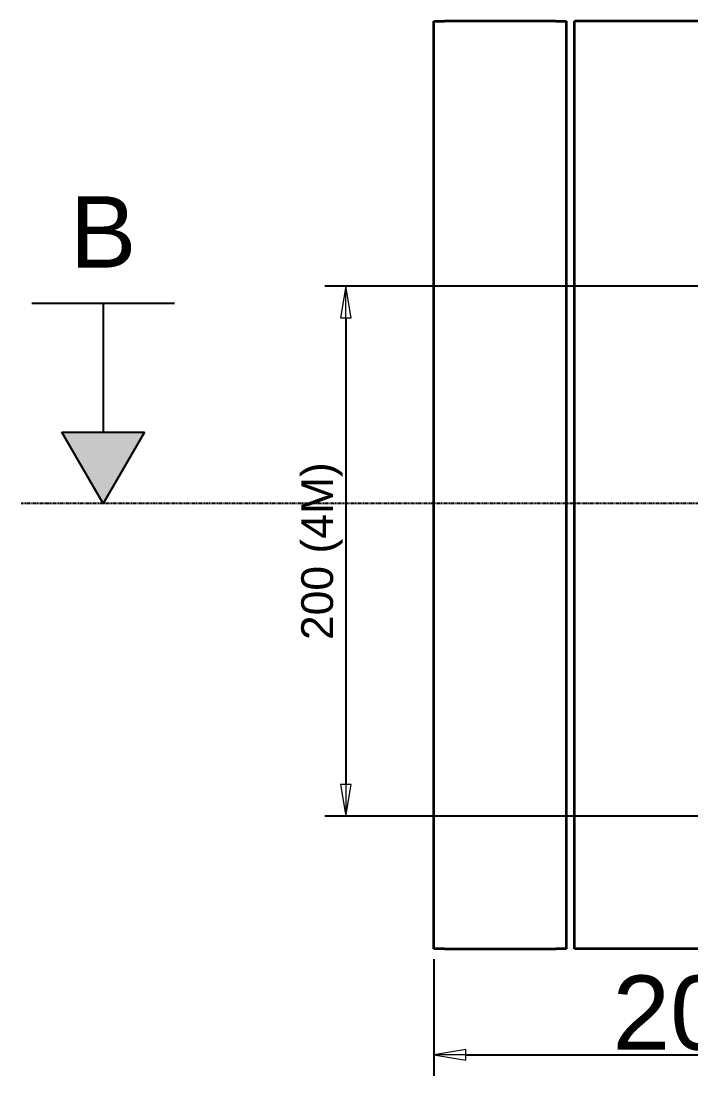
# Model space of a CAD drawing. Header units: millimetres. Extents: x -116965 to 323937, y 291661 to 566926.
# Drawn here: x -25776 to -25523.3, y 326284.5 to 326682.5 of the extents above; entities that cross this region are included whole.
import ezdxf

# ---------------------------------------------------------------- set-up
doc = ezdxf.new("R2010")
doc.units = ezdxf.units.MM
doc.header["$PDMODE"] = 35
doc.linetypes.add('PHANTOM', pattern=[2.5, 1.25, -0.25, 0.25, -0.25, 0.25, -0.25])
doc.layers.get('0').update_dxf_attribs({"lineweight": 18})
for name, color, linetype, lineweight in [('AM_5', 3, 'Continuous', 25), ('Dimensions(Schneider)', 7, 'Continuous', 18), ('Visible Edges(Schneider)', 7, 'Continuous', 35)]:
    doc.layers.add(name, color=color, linetype=linetype, lineweight=lineweight)
doc.layers.add('DEFAULT_3', color=7, linetype='PHANTOM')
doc.styles.add('schneder_1', font='micross.ttf')
doc.styles.get("Standard").update_dxf_attribs({"font": 'arial.ttf'})
doc.dimstyles.new('estilo_Schneider', dxfattribs={"dimscale": 4, "dimtxt": 3, "dimasz": 3, "dimexe": 2, "dimexo": 1, "dimgap": 0.3, "dimtad": 1, "dimtoh": 1, "dimrnd": 1e-08, "dimzin": 12, "dimtxsty": 'schneder_1', "dimblk": 'Filled-1', "dimcen": 0.09, "dimdle": 10, "dimclrd": 7, "dimclre": 7, "dimclrt": 7, "dimadec": 1, "dimazin": 3, "dimtfac": 0.5, "dimtdec": 3, "dimtmove": 0, "dimatfit": 3, "dimldrblk": 'Filled-1', "dimfxl": 1, "dimtolj": 1, "dimlwd": 25, "dimlwe": 25, "dimarcsym": 0})

# ---------------------------------------------------------------- blocks, each defined once
blk = doc.blocks.new('Filled-1')
at = {"color": 0}
for p, q in [((0, 0), (-1, 0.167)), ((-1, 0.167), (-1, -0.167)), ((-1, 0), (0, 0)), ((-1, -0.167), (0, 0))]:
    blk.add_line(p, q, dxfattribs=at)
at = {"color": 0, "flags": 128}
blk.add_lwpolyline([(-1, -0.167), (0, 0), (-1, 0.167), (-1, -0.167)], dxfattribs=at)
at = {"color": 0}
blk.add_solid([(-1, -0.167), (0, 0), (-1, 0.167), (-1, -0.167)], dxfattribs=at)
blk = doc.blocks.new('*D2011')
at = {"layer": 'Defpoints', "color": 0, "linetype": 'Continuous', "lineweight": -3, "transparency": 16777216}
for p in [(-25415.74, 326582.46), (-25653.43, 326382.46), (-25415.74, 326382.46)]:
    blk.add_point(p, dxfattribs=at)
at = {"layer": 'Dimensions(Schneider)', "color": 7, "linetype": 'Continuous', "lineweight": 25, "transparency": 16777216}
for p, q in [((-25419.74, 326582.46), (-25661.43, 326582.46)), ((-25653.43, 326570.46), (-25653.43, 326394.46)), ((-25419.74, 326382.46), (-25661.43, 326382.46))]:
    blk.add_line(p, q, dxfattribs=at)
at = {"layer": 'Dimensions(Schneider)', "color": 7, "linetype": 'Continuous', "lineweight": 25, "transparency": 16777216, "xscale": 12, "yscale": 12, "zscale": 12}
for p, rotation in [((-25653.43, 326582.46), 90), ((-25653.43, 326382.46), 270)]:
    blk.add_blockref('Filled-1', p, dxfattribs=dict(at, rotation=rotation))
at = {"layer": 'Dimensions(Schneider)', "color": 7, "linetype": 'Continuous', "lineweight": 25, "transparency": 16777216, "insert": (-25662.49, 326482.46), "char_height": 12, "attachment_point": 5, "rotation": 90, "style": 'schneder_1'}
blk.add_mtext('\\A1;200{ (4M)}', dxfattribs=at)
blk = doc.blocks.new('*D2012')
at = {"layer": 'Defpoints', "color": 0, "linetype": 'Continuous', "lineweight": -3, "transparency": 16777216}
for p in [(-25620.24, 326332.46), (-25420.24, 326332.46), (-25420.24, 326292.46)]:
    blk.add_point(p, dxfattribs=at)
at = {"layer": 'Dimensions(Schneider)', "color": 7, "linetype": 'Continuous', "lineweight": 25, "transparency": 16777216}
for p, q in [((-25620.24, 326328.46), (-25620.24, 326284.46)), ((-25420.24, 326328.46), (-25420.24, 326284.46)), ((-25608.24, 326292.46), (-25432.24, 326292.46))]:
    blk.add_line(p, q, dxfattribs=at)
at = {"layer": 'Dimensions(Schneider)', "color": 7, "linetype": 'Continuous', "lineweight": 25, "transparency": 16777216, "xscale": 12, "yscale": 12, "zscale": 12, "rotation": 180}
blk.add_blockref('Filled-1', (-25620.24, 326292.46), dxfattribs=at)
at = {"layer": 'Dimensions(Schneider)', "color": 7, "linetype": 'Continuous', "lineweight": 25, "transparency": 16777216, "xscale": 12, "yscale": 12, "zscale": 12}
blk.add_blockref('Filled-1', (-25420.24, 326292.46), dxfattribs=at)
at = {"layer": 'Dimensions(Schneider)', "color": 7, "linetype": 'Continuous', "lineweight": 25, "transparency": 16777216, "insert": (-25520.24, 326308.14), "char_height": 28, "attachment_point": 5, "style": 'schneder_1'}
blk.add_mtext('\\A1;200', dxfattribs=at)

msp = doc.modelspace()

# ---------------------------------------------------------------- hatches: boundary and pattern name
at = {"layer": 'AM_5', "linetype": 'Continuous'}
msp.add_hatch(color=3, dxfattribs=at).paths.add_polyline_path([(-25745.032384, 326500.485785), (-25760.57643, 326527.408861), (-25729.488338, 326527.408861)])

# ---------------------------------------------------------------- linework, layer by layer
at = {"layer": 'AM_5', "color": 2, "linetype": 'Continuous'}
msp.add_line((-25771.955461, 326576.001719), (-25718.109307, 326576.001719), dxfattribs=at)
at = {"layer": 'AM_5', "color": 3, "linetype": 'Continuous'}
for p, q in [((-25745.032384, 326576.001719), (-25745.032384, 326527.408861)), ((-25745.032384, 326500.485785), (-25760.57643, 326527.408861)), ((-25760.57643, 326527.408861), (-25729.488338, 326527.408861)), ((-25745.032384, 326500.485785), (-25760.57643, 326527.408861)), ((-25760.57643, 326527.408861), (-25729.488338, 326527.408861)), ((-25729.488338, 326527.408861), (-25745.032384, 326500.485785)), ((-25729.488338, 326527.408861), (-25745.032384, 326500.485785))]:
    msp.add_line(p, q, dxfattribs=at)
at = {"layer": 'DEFAULT_3', "color": 3, "linetype": 'PHANTOM'}
msp.add_line((-24605.227101, 326500.485785), (-25775.997838, 326500.485785), dxfattribs=at)
at = {"layer": 'Visible Edges(Schneider)'}
for p, q in [((-25620.237237, 326682.464712), (-25616.237237, 326682.464712)), ((-25620.237237, 326332.464712), (-25620.237237, 326682.464712)), ((-25574.237237, 326682.464712), (-25616.237237, 326682.464712)), ((-25574.237237, 326682.464712), (-25570.237237, 326682.464712)), ((-25570.237237, 326332.464712), (-25570.237237, 326682.464712)), ((-25487.237237, 326682.464712), (-25567.237237, 326682.464712)), ((-25567.237237, 326332.464712), (-25567.237237, 326682.464712)), ((-25616.237237, 326332.464712), (-25620.237237, 326332.464712)), ((-25616.237237, 326332.464712), (-25574.237237, 326332.464712)), ((-25570.237237, 326332.464712), (-25574.237237, 326332.464712)), ((-25487.237237, 326332.464712), (-25567.237237, 326332.464712))]:
    msp.add_line(p, q, dxfattribs=at)

# ---------------------------------------------------------------- texts
at = {"layer": 'AM_5', "color": 2, "linetype": 'Continuous', "insert": (-25745.032384, 326616.386334), "char_height": 26.923077, "width": 21.53846154, "attachment_point": 2}
msp.add_mtext('B', dxfattribs=at)

# ---------------------------------------------------------------- dimensions: what is measured, and where the dimension line sits
at = {"layer": 'Dimensions(Schneider)', "color": 7, "linetype": 'Continuous', "lineweight": 25}
dim = msp.add_linear_dim(base=(-25653.426369, 326382.464712), p1=(-25415.737237, 326582.464712), p2=(-25415.737237, 326382.464712), angle=90, text='<>{ (4M)}', dimstyle='estilo_Schneider', override={"dimtoh": 0, "dimdec": 2, "dimtp": 0, "dimtm": 0, "dimtdec": 3, "dimtofl": 0, "dimatfit": 1}, dxfattribs=at)
dim.commit()
dim.dimension.update_dxf_attribs({"geometry": '*D2011', "text_midpoint": (-25653.426369, 326482.464712), "dimtype": 160})
dim = msp.add_linear_dim(base=(-25420.237237, 326292.464712), p1=(-25620.237237, 326332.464712), p2=(-25420.237237, 326332.464712), dimstyle='estilo_Schneider', override={"dimtxt": 7, "dimtoh": 0, "dimtofl": 0, "dimatfit": 1}, dxfattribs=at)
dim.commit()
dim.dimension.update_dxf_attribs({"geometry": '*D2012', "text_midpoint": (-25520.237237, 326292.464712), "dimtype": 160})

doc.saveas('drawing.dxf')
